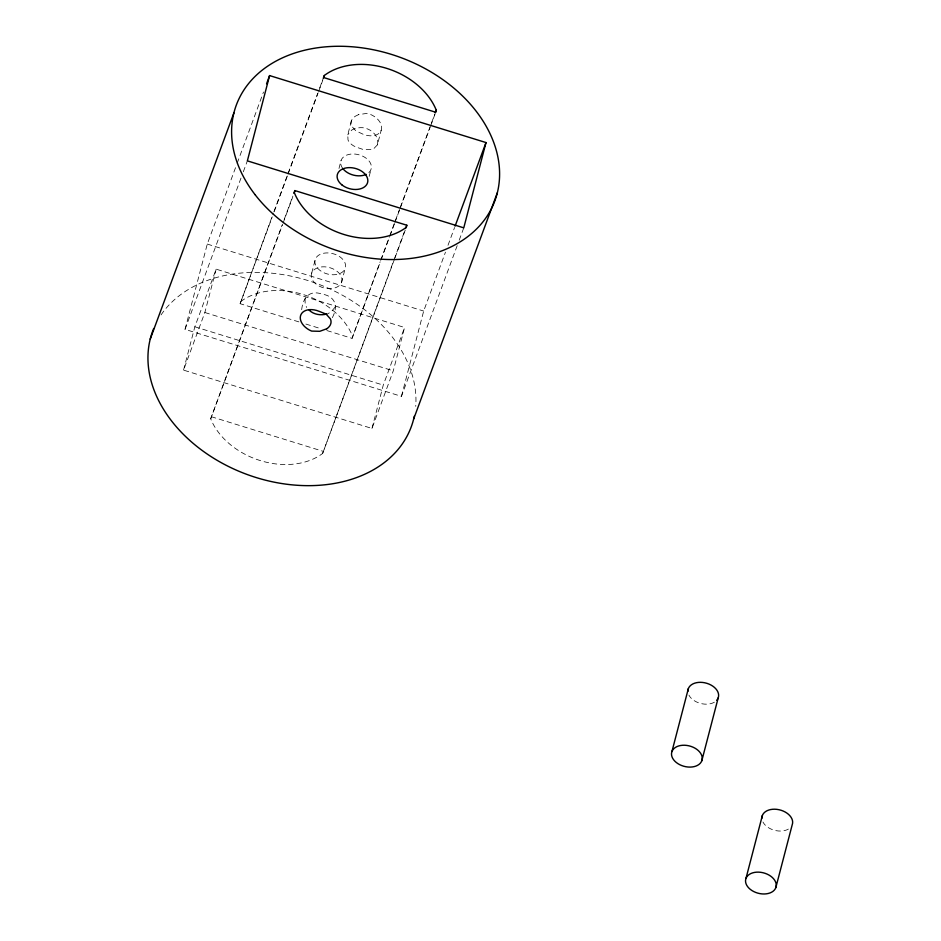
<?xml version="1.0" encoding="UTF-8"?>
<svg xmlns="http://www.w3.org/2000/svg" width="941" height="941" viewBox="0 0 941 941"><rect width="100%" height="100%" fill="white"/><g stroke="black" fill="none" stroke-linecap="round" stroke-linejoin="round"><path stroke-width="0.71" stroke-dasharray="4.71 3.53" d="M351.416 120.777L347.758 134.81L348.017 140.021A15.691 10.469 7.9 0 0 355.533 146.843L363.191 149.501L370.672 149.619L373.671 148.784L377.4 144.855L381.199 130.258M332.349 317.67C338.642 305.754 335.078 296.133 321.881 294.062C308.189 289.24 302.073 299.344 301.461 312.4M305.084 298.485L305.155 304.461L306.707 307.436M377.4 144.855C379.635 135.986 370.789 128.47 362.614 127.694A15.691 10.469 7.9 0 0 351.687 130.105L347.758 134.81M457.185 245.66L401.442 396.349L185.036 329.362L207.267 244.072L236.661 164.616M183.542 370.119L194.846 326.774L216.159 269.161L404.583 327.492L393.279 370.836L371.966 428.449L183.542 370.119L204.856 312.506L216.159 269.161M298.897 321.893L240.131 303.696L273.313 213.36M394.538 259.046L322.634 453.444A67.387 49.685 20.3 0 1 260.281 460.584A67.387 49.685 20.3 0 1 210.702 418.792L282.135 225.052M311.706 273.113L315.329 259.222M338.983 168.474L341.113 160.288M341.548 282.359A15.644 10.539 14.6 0 0 322.34 266.844A15.644 10.539 14.6 0 0 315.988 284.006A15.644 10.539 14.6 0 0 341.548 282.359L345.171 268.467A15.644 10.539 14.6 0 0 325.962 252.953A15.644 10.539 14.6 0 0 319.611 270.114A15.644 10.539 14.6 0 0 345.171 268.467M369.19 176.355L370.966 169.533M326.88 330.55L352.063 338.348L380.152 261.798M322.634 453.444L393.561 261.08M371.966 428.449L383.269 385.104L404.583 327.492M401.442 396.349L423.673 311.059L445.469 252.153M237.167 163.252L263.515 92.018M185.036 329.362L241.284 177.296M243.307 171.815L247.365 160.864M273.819 211.984L317.682 93.418M319.728 87.901L323.292 78.256M240.131 303.696L272.255 216.842M274.301 211.325L287.558 175.473M288.064 174.097L318.152 92.759M318.67 91.383L322.751 80.35M284.17 219.535L292.839 196.093M210.702 418.792L282.606 224.393M283.112 223.005L292.804 196.81M380.658 260.422L389.327 236.991M389.833 235.603L399.525 209.408M400.043 208.032L434.718 114.284M352.063 338.348L380.623 261.139M381.129 259.763L389.292 237.708M389.797 236.32L394.397 223.923M394.902 222.535L430.096 127.411M430.602 126.023L435.189 113.626M394.067 259.704L404.265 232.121M395.055 257.658L406.277 227.334M447.998 245.307L454.585 227.499M459.208 240.178L463.772 227.851M335.09 307.142L331.15 311.883L327.891 313.682M207.267 244.072L423.673 311.059M305.884 324.057L321.281 328.821M204.856 312.506L393.279 370.836M194.846 326.774L383.269 385.104M211.243 416.687L323.175 451.339M240.673 301.602A67.387 49.685 20.3 0 1 303.014 294.462A67.387 49.685 20.3 0 1 352.604 336.255M161.064 314.906A137.857 101.64 20.3 0 1 315.541 283.088A137.857 101.64 20.3 0 1 415.722 406.359M342.9 168.651A15.644 10.539 14.6 0 1 346.97 154.994A15.644 10.539 14.6 0 1 367.602 159.441A15.644 10.539 14.6 0 1 367.131 173.862M788.382 829.092A15.644 10.539 14.6 0 1 762.963 822.034M714.36 702.209A15.644 10.539 14.6 0 1 688.941 695.152M358.497 114.661L355.31 116.225A15.515 10.245 4 0 0 351.64 126.141L355.91 130.881L362.967 134.175A15.821 10.68 24.1 0 0 374.342 135.504A15.574 10.504 24.1 0 0 379.541 121.495A15.821 10.68 24.1 0 0 370.307 114.355L366.32 113.461L358.497 114.661"/><path stroke-width="1.41" d="M269.596 75.574L247.365 160.864L463.772 227.851L486.003 142.561L269.596 75.574L266.562 83.796M324.316 75.492L323.763 77.585L435.707 112.238L436.248 110.144A67.387 49.685 20.3 0 0 386.657 68.352A67.387 49.685 20.3 0 0 324.316 75.492L323.292 78.256M294.886 190.576L294.333 192.682A67.387 49.685 20.3 0 0 343.924 234.474A67.387 49.685 20.3 0 0 406.277 227.334L406.818 225.228L294.886 190.576L293.863 193.34M671.945 751.541L688.342 688.624M701.798 760.787A15.644 10.539 14.6 0 0 682.578 745.272A15.644 10.539 14.6 0 0 676.226 762.433A15.644 10.539 14.6 0 0 701.798 760.787L718.195 697.869M745.966 878.435L762.363 815.518M775.807 887.681A15.644 10.539 14.6 0 0 756.599 872.166A15.644 10.539 14.6 0 0 750.248 889.327A15.644 10.539 14.6 0 0 775.807 887.681L792.216 824.763A15.644 10.539 14.6 0 0 778.972 809.707A15.644 10.539 14.6 0 0 761.928 818.247M150.219 339.148L233.862 113.038M435.224 112.896L436.248 110.144M405.794 227.993L406.818 225.228M455.091 226.134L486.003 142.561M413.699 418.898L497.33 192.787M326.986 313.976C320.893 315.647 313.847 314.682 309.166 310.177M414.311 416.169A137.857 101.64 20.3 0 1 251.953 476.193A137.857 101.64 20.3 0 1 153.712 328.515M366.167 174.379A15.644 10.539 14.6 0 1 342.9 168.651M687.906 691.353A15.644 10.539 14.6 0 1 706.938 683.342A15.644 10.539 14.6 0 1 716.736 700.28M326.739 328.785L319.787 331.303L311.636 331.091A15.821 10.68 24.1 0 1 302.402 323.951A15.574 10.504 24.1 0 1 307.589 309.93A15.821 10.68 24.1 0 1 318.964 311.271L326.139 314.129L330.409 318.881A15.515 10.245 4 0 1 326.739 328.785M255.07 194.658A137.857 101.64 20.3 0 0 486.485 217.03A137.857 101.64 20.3 0 0 355.239 47.05A137.857 101.64 20.3 0 0 255.07 194.658M341.842 184.836A15.644 10.539 14.6 0 0 367.402 183.177A15.644 10.539 14.6 0 0 348.194 167.663A15.644 10.539 14.6 0 0 341.842 184.836"/></g></svg>
